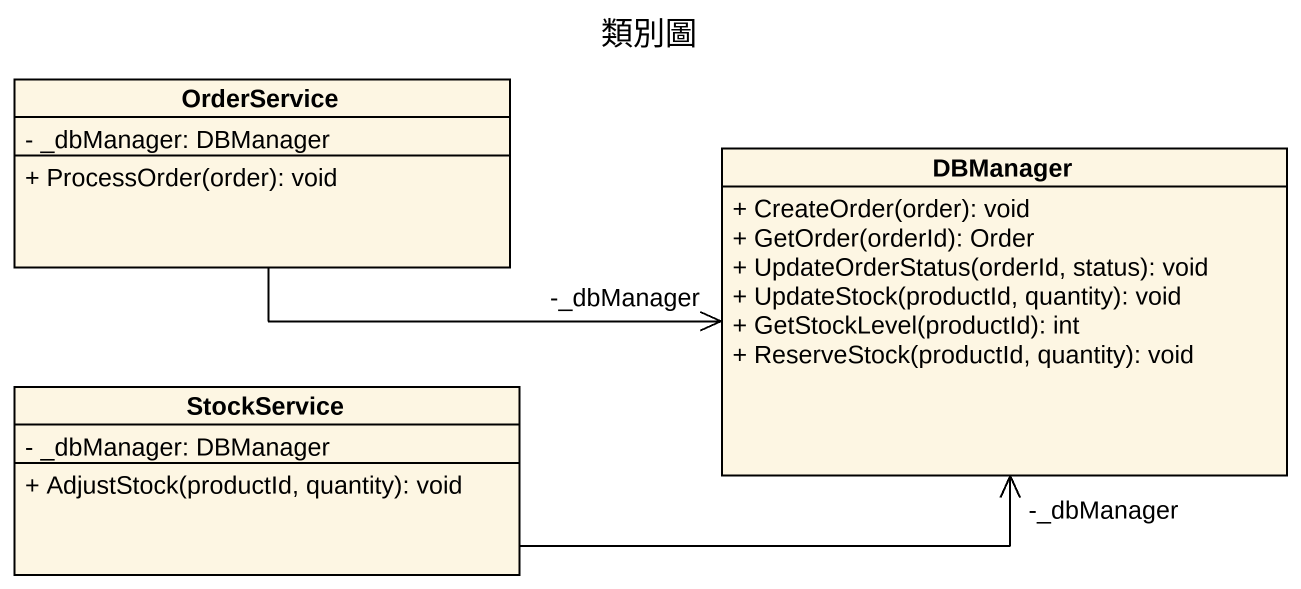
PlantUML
@startuml
title 類別圖
hide circle
hide empty members
skinparam classAttributeIconSize 0
class OrderService {
  - _dbManager: DBManager
  + ProcessOrder(order): void
}
class DBManager {
  + CreateOrder(order): void
  + GetOrder(orderId): Order
  + UpdateOrderStatus(orderId, status): void
  + UpdateStock(productId, quantity): void
  + GetStockLevel(productId): int
  + ReserveStock(productId, quantity): void
}
class StockService {
  - _dbManager: DBManager
  + AdjustStock(productId, quantity): void
}
OrderService -right-> "-_dbManager" DBManager
StockService -right-> "-_dbManager" DBManager
@enduml
